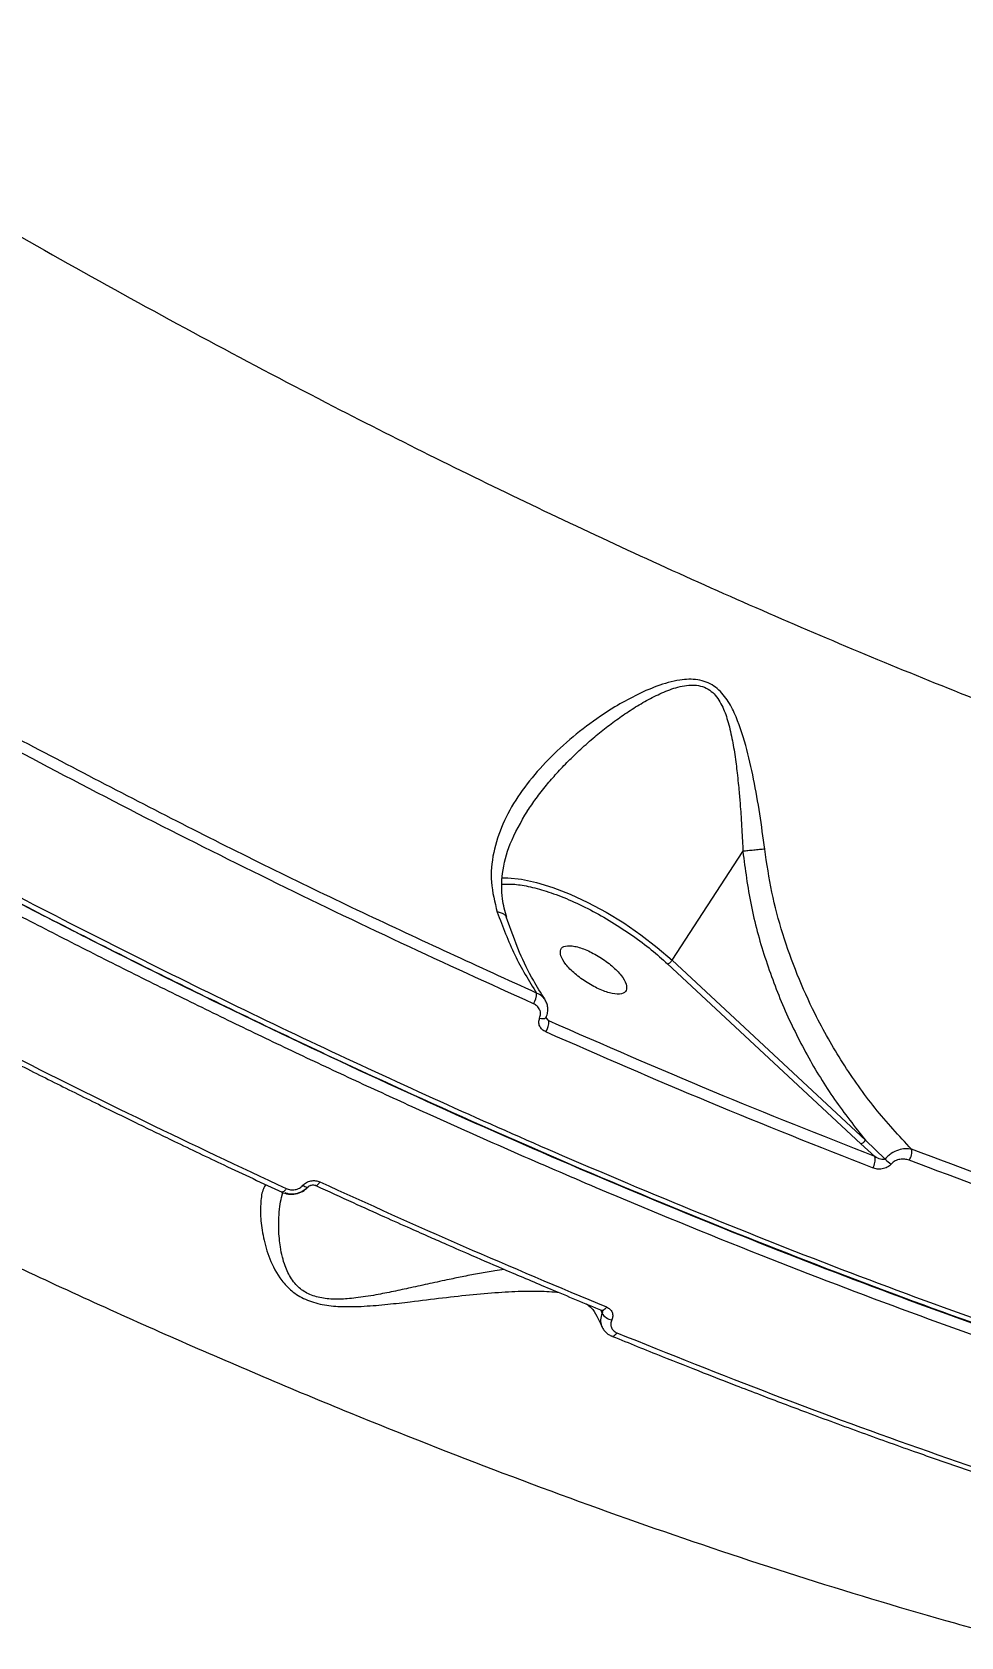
# Model space of a CAD drawing. Header units: millimetres. Extents: x -6332 to 8932, y -6739 to 7096.
# Drawn here: x -1945.4 to -1837.5, y -2091.6 to -1905.1 of the extents above; entities that cross this region are included whole.
import ezdxf

# ---------------------------------------------------------------- set-up
doc = ezdxf.new("R2010")
doc.units = ezdxf.units.MM
for name, color, linetype in [('DIKOM_ОБЪЕКТ', 7, 'Continuous'), ('DIKOM_РАЗМЕР_ЗОНА', 7, 'Continuous'), ('DIKOM_РАЗМЕР_ОБЪЕКТА', 7, 'Continuous')]:
    doc.layers.add(name, color=color, linetype=linetype)
doc.styles.add('style1', font='arial.ttf', dxfattribs={"width": 0.8})
doc.dimstyles.new('1-50', dxfattribs={"dimtxt": 300, "dimasz": 200, "dimexe": 100, "dimexo": 0, "dimgap": 100, "dimtad": 1, "dimtxsty": 'style1', "dimcen": 200, "dimclrd": 7, "dimclre": 7, "dimclrt": 7, "dimadec": 1, "dimazin": 2, "dimtfac": 1, "dimtmove": 0, "dimatfit": 2, "dimfxl": 0, "dimlwd": 25, "dimlwe": 18, "dimarcsym": 0})

# ---------------------------------------------------------------- blocks, each defined once
blk = doc.blocks.new('*D9')
at = {"layer": 'Defpoints', "color": 0, "transparency": 16777216}
for p in [(777.17, 5593.97), (-4228.73, -3389.78), (7301.72, -3389.78)]:
    blk.add_point(p, dxfattribs=at)
at = {"layer": 'DIKOM_РАЗМЕР_ОБЪЕКТА', "color": 7, "lineweight": 18, "transparency": 16777216}
for p, q in [((777.17, 5593.97), (7401.72, 5593.97)), ((-4228.73, -3389.78), (7401.72, -3389.78))]:
    blk.add_line(p, q, dxfattribs=at)
at = {"layer": 'DIKOM_РАЗМЕР_ОБЪЕКТА', "color": 7, "lineweight": 25, "transparency": 16777216}
blk.add_line((7301.72, 5393.97), (7301.72, -3189.78), dxfattribs=at)
at = {"layer": 'DIKOM_РАЗМЕР_ОБЪЕКТА', "color": 7, "transparency": 16777216}
for points in [[(7268.39, 5393.97), (7335.06, 5393.97), (7301.72, 5593.97)], [(7268.39, -3189.78), (7335.06, -3189.78), (7301.72, -3389.78)]]:
    blk.add_solid(points, dxfattribs=at)
at = {"layer": 'DIKOM_РАЗМЕР_ОБЪЕКТА', "color": 7, "transparency": 16777216, "insert": (7048.55, 1153.71), "char_height": 300, "attachment_point": 5, "rotation": 90, "style": 'style1'}
blk.add_mtext('9000', dxfattribs=at)
blk = doc.blocks.new('*D10')
at = {"layer": 'Defpoints', "color": 0, "transparency": 16777216}
for p in [(4034.78, 3636.59), (-4490.85, -1960.46), (4034.78, -5533.39)]:
    blk.add_point(p, dxfattribs=at)
at = {"layer": 'DIKOM_РАЗМЕР_ОБЪЕКТА', "color": 7, "lineweight": 18, "transparency": 16777216}
for p, q in [((4034.78, 3636.59), (4034.78, -5633.39)), ((-4490.85, -1960.46), (-4490.85, -5633.39))]:
    blk.add_line(p, q, dxfattribs=at)
at = {"layer": 'DIKOM_РАЗМЕР_ОБЪЕКТА', "color": 7, "lineweight": 25, "transparency": 16777216}
blk.add_line((-4290.85, -5533.39), (3834.78, -5533.39), dxfattribs=at)
at = {"layer": 'DIKOM_РАЗМЕР_ОБЪЕКТА', "color": 7, "transparency": 16777216}
for points in [[(-4290.85, -5500.05), (-4290.85, -5566.72), (-4490.85, -5533.39)], [(3834.78, -5500.05), (3834.78, -5566.72), (4034.78, -5533.39)]]:
    blk.add_solid(points, dxfattribs=at)
at = {"layer": 'DIKOM_РАЗМЕР_ОБЪЕКТА', "color": 7, "transparency": 16777216, "insert": (308.03, -5280.21), "char_height": 300, "attachment_point": 5, "style": 'style1'}
blk.add_mtext('8500', dxfattribs=at)
blk = doc.blocks.new('*D11')
at = {"layer": 'Defpoints', "color": 0, "transparency": 16777216}
for p in [(1114.35, 7096.35), (-4349.59, -4627.34), (8831.76, -4627.34)]:
    blk.add_point(p, dxfattribs=at)
at = {"layer": 'DIKOM_РАЗМЕР_ЗОНА', "color": 7, "lineweight": 18, "transparency": 16777216}
for p, q in [((1114.35, 7096.35), (8931.76, 7096.35)), ((-4349.59, -4627.34), (8931.76, -4627.34))]:
    blk.add_line(p, q, dxfattribs=at)
at = {"layer": 'DIKOM_РАЗМЕР_ЗОНА', "color": 7, "lineweight": 25, "transparency": 16777216}
blk.add_line((8831.76, 6896.35), (8831.76, -4427.34), dxfattribs=at)
at = {"layer": 'DIKOM_РАЗМЕР_ЗОНА', "color": 7, "transparency": 16777216}
for points in [[(8798.42, 6896.35), (8865.09, 6896.35), (8831.76, 7096.35)], [(8798.42, -4427.34), (8865.09, -4427.34), (8831.76, -4627.34)]]:
    blk.add_solid(points, dxfattribs=at)
at = {"layer": 'DIKOM_РАЗМЕР_ЗОНА', "color": 7, "transparency": 16777216, "insert": (8578.59, 1308.2), "char_height": 300, "attachment_point": 5, "rotation": 90, "style": 'style1'}
blk.add_mtext('11750', dxfattribs=at)
blk = doc.blocks.new('*D12')
at = {"layer": 'Defpoints', "color": 0, "transparency": 16777216}
for p in [(6134.38, 3354.85), (-6332, -2644.93), (6134.38, -6639)]:
    blk.add_point(p, dxfattribs=at)
at = {"layer": 'DIKOM_РАЗМЕР_ЗОНА', "color": 7, "lineweight": 18, "transparency": 16777216}
for p, q in [((6134.38, 3354.85), (6134.38, -6739)), ((-6332, -2644.93), (-6332, -6739))]:
    blk.add_line(p, q, dxfattribs=at)
at = {"layer": 'DIKOM_РАЗМЕР_ЗОНА', "color": 7, "lineweight": 25, "transparency": 16777216}
blk.add_line((-6132, -6639), (5934.38, -6639), dxfattribs=at)
at = {"layer": 'DIKOM_РАЗМЕР_ЗОНА', "color": 7, "transparency": 16777216}
for points in [[(-6132, -6605.67), (-6132, -6672.33), (-6332, -6639)], [(5934.38, -6605.67), (5934.38, -6672.33), (6134.38, -6639)]]:
    blk.add_solid(points, dxfattribs=at)
at = {"layer": 'DIKOM_РАЗМЕР_ЗОНА', "color": 7, "transparency": 16777216, "insert": (-98.81, -6385.83), "char_height": 300, "attachment_point": 5, "style": 'style1'}
blk.add_mtext('12500', dxfattribs=at)

msp = doc.modelspace()

# ---------------------------------------------------------------- linework, layer by layer
at = {"layer": 'DIKOM_ОБЪЕКТ', "color": 7, "linetype": 'Continuous', "lineweight": 15}
for p, q in [((-1871.061, -2012.994), (-1862.837, -2000.339)), ((-1871.585, -2013.404), (-1849.114, -2034.32)), ((-1871.061, -2012.994), (-1848.59, -2033.91)), ((-1885.657, -2019.781), (-1885.682, -2019.618)), ((-1849.114, -2034.32), (-1847.501, -2035.815)), ((-1848.59, -2033.91), (-1846.309, -2036.094)), ((-1916.439, -2040.548), (-1916.285, -2040.002)), ((-1912.459, -2039.18), (-1912.518, -2039.167)), ((-1879.186, -2054.019), (-1879.298, -2053.712)), ((-1879.254, -2053.687), (-1879.164, -2053.752))]:
    msp.add_line(p, q, dxfattribs=at)
at = {"layer": 'DIKOM_ОБЪЕКТ', "color": 7, "linetype": 'Continuous', "lineweight": 15, "flags": 128}
for points in [[(-1890.845, -2003.423), (-1890.137, -2003.414), (-1888.571, -2003.565), (-1886.818, -2003.936), (-1884.916, -2004.519), (-1882.906, -2005.303), (-1880.831, -2006.268), (-1878.737, -2007.397), (-1876.669, -2008.661), (-1874.672, -2010.035), (-1872.789, -2011.491), (-1871.061, -2012.994)], [(-1886.445, -2019.708), (-1886.229, -2019.754), (-1886.034, -2019.77), (-1885.872, -2019.752), (-1885.753, -2019.701), (-1885.684, -2019.623), (-1885.682, -2019.618)], [(-1915.896, -2039.527), (-1915.994, -2039.663), (-1916.092, -2039.778), (-1916.187, -2039.866), (-1916.276, -2039.925), (-1916.355, -2039.952), (-1916.422, -2039.947), (-1916.466, -2039.919)], [(-1913.953, -2039.144), (-1913.831, -2039.218), (-1913.716, -2039.277), (-1913.61, -2039.321), (-1913.515, -2039.347), (-1913.435, -2039.355), (-1913.371, -2039.346), (-1913.325, -2039.318), (-1913.31, -2039.298)], [(-1878.668, -2053.292), (-1878.771, -2053.433), (-1878.877, -2053.548), (-1878.983, -2053.634), (-1879.084, -2053.686), (-1879.178, -2053.703), (-1879.26, -2053.685), (-1879.289, -2053.667)], [(-1877.474, -2056.295), (-1877.573, -2056.432), (-1877.676, -2056.543), (-1877.779, -2056.628), (-1877.879, -2056.682), (-1877.971, -2056.704), (-1878.054, -2056.691), (-1878.059, -2056.689)]]:
    msp.add_lwpolyline(points, dxfattribs=at)
at = {"layer": 'DIKOM_ОБЪЕКТ', "color": 7, "linetype": 'Continuous', "lineweight": 15}
for centre, radius, start, end in [((-1888.813, -2016.881), 2.01, 324.59369, 2.09086), ((-1887.257, -2020.208), 1.879, 323.85016, 5.23268), ((-1849.358, -2033.468), 0.886, 285.95122, 330.08666), ((-1849.06, -2036.188), 1.603, 323.97141, 13.45863), ((-1844.033, -2033.994), 3.097, 222.6839, 239.90446), ((-1844.858, -2035.279), 1.65, 324.66611, 11.34725), ((-1912.668, -2038.458), 0.751, 286.15935, 336.9246), ((-1877.787, -2053.193), 1.625, 210.57196, 259.94288)]:
    msp.add_arc(centre, radius, start, end, dxfattribs=at)
for points, knots in [([(-2265.851, -1753.592), (-2262.478, -1757.982), (-2255.727, -1766.768), (-2244.566, -1780.165), (-2232.67, -1793.691), (-2219.992, -1807.325), (-2206.582, -1821.025), (-2192.469, -1834.759), (-2177.689, -1848.486), (-2162.279, -1862.169), (-2146.279, -1875.769), (-2131.597, -1887.73), (-2118.417, -1898.097), (-2106.863, -1906.939), (-2095, -1915.767), (-2082.84, -1924.567), (-2070.39, -1933.323), (-2057.666, -1942.02), (-2042.919, -1951.811), (-2026.055, -1962.611), (-2007.009, -1974.298), (-1987.564, -1985.704), (-1967.775, -1996.782), (-1952.171, -2005.093), (-1940.875, -2010.903), (-1933.95, -2014.399), (-1927.008, -2017.839), (-1920.051, -2021.218), (-1913.082, -2024.539), (-1906.102, -2027.794), (-1895.006, -2032.864), (-1879.804, -2039.523), (-1861.198, -2047.156), (-1843.26, -2054.012), (-1826.027, -2060.129), (-1808.979, -2065.686), (-1792.171, -2070.655), (-1775.658, -2075.005), (-1759.498, -2078.706), (-1743.749, -2081.729), (-1728.471, -2084.047), (-1713.723, -2085.637), (-1699.566, -2086.469), (-1686.061, -2086.526), (-1673.263, -2085.79), (-1661.256, -2084.223), (-1650.009, -2081.886), (-1643.314, -2079.628), (-1639.953, -2078.495)], [0, 0, 0, 0, 0.0248236, 0.0496899, 0.074599, 0.0995503, 0.1245434, 0.1495796, 0.1746578, 0.1997787, 0.2249422, 0.2501481, 0.2668663, 0.2837593, 0.300827, 0.3180696, 0.3354858, 0.3530772, 0.3708432, 0.3960069, 0.4215131, 0.447361, 0.4735513, 0.5000833, 0.5092167, 0.5183856, 0.5275896, 0.5368288, 0.5461039, 0.5554139, 0.5647593, 0.5906384, 0.6167853, 0.640787, 0.66501, 0.6894536, 0.7141179, 0.7390032, 0.7641092, 0.7894361, 0.8149838, 0.8407522, 0.8667415, 0.8929515, 0.9193824, 0.9460341, 0.9729066, 1, 1, 1, 1]), ([(-1726.33, -2104.01), (-1729.382, -2104.277), (-1735.471, -2104.811), (-1745.227, -2105.011), (-1755.382, -2104.775), (-1765.957, -2104.067), (-1775.959, -2103.007), (-1785.25, -2101.728), (-1793.72, -2100.349), (-1802.344, -2098.738), (-1811.11, -2096.902), (-1820.008, -2094.845), (-1829.024, -2092.574), (-1840.764, -2089.383), (-1855.345, -2085.025), (-1872.873, -2079.197), (-1890.545, -2072.765), (-1905.8, -2066.757), (-1918.516, -2061.461), (-1928.651, -2057.079), (-1938.766, -2052.548), (-1948.849, -2047.875), (-1958.891, -2043.072), (-1968.88, -2038.143), (-1979.703, -2032.646), (-1991.337, -2026.544), (-2003.754, -2019.806), (-2016.026, -2012.924), (-2028.136, -2005.916), (-2040.07, -1998.796), (-2052.037, -1991.442), (-2064.021, -1983.858), (-2076.004, -1976.047), (-2087.753, -1968.162), (-2099.257, -1960.22), (-2110.503, -1952.235), (-2122.451, -1943.514), (-2135.029, -1934.042), (-2148.151, -1923.814), (-2160.842, -1913.572), (-2173.089, -1903.341), (-2186.038, -1892.135), (-2199.563, -1879.945), (-2213.475, -1866.783), (-2226.704, -1853.678), (-2234.893, -1845.009), (-2238.979, -1840.683)], [0, 0, 0, 0, 0.0251761, 0.0502457, 0.0752091, 0.100066, 0.1248168, 0.1429872, 0.1610638, 0.1790464, 0.1969352, 0.2147301, 0.2324312, 0.2500386, 0.2826961, 0.314938, 0.3467645, 0.3781752, 0.3959394, 0.4135674, 0.4310603, 0.4484179, 0.465639, 0.4827255, 0.499676, 0.5210743, 0.5422611, 0.5632361, 0.5839994, 0.6045509, 0.6248913, 0.6461777, 0.6672637, 0.6881497, 0.7088344, 0.729318, 0.7496013, 0.7750483, 0.8002654, 0.8252539, 0.8500123, 0.8745413, 0.9060953, 0.9375237, 0.9688251, 1, 1, 1, 1]), ([(-1982.45, -1907.543), (-1977.716, -1910.477), (-1968.231, -1916.355), (-1953.877, -1924.842), (-1939.435, -1933.082), (-1924.925, -1941.035), (-1911.289, -1948.206), (-1898.533, -1954.655), (-1886.651, -1960.444), (-1874.733, -1966.029), (-1862.797, -1971.397), (-1850.861, -1976.533), (-1839.145, -1981.343), (-1827.655, -1985.833), (-1816.392, -1990.009), (-1805.168, -1993.94), (-1794.003, -1997.612), (-1782.918, -2001.012), (-1772.631, -2003.926), (-1763.124, -2006.413), (-1754.376, -2008.517), (-1745.722, -2010.414), (-1737.174, -2012.091), (-1728.748, -2013.544), (-1720.456, -2014.761), (-1710.651, -2015.941), (-1699.501, -2016.858), (-1687.261, -2017.237), (-1675.56, -2016.917), (-1666.072, -2016.024), (-1658.539, -2014.862), (-1652.725, -2013.677), (-1647.153, -2012.242), (-1641.837, -2010.546), (-1636.788, -2008.589), (-1632.019, -2006.366), (-1627.072, -2003.615), (-1622.093, -2000.225), (-1617.235, -1996.091), (-1613.008, -1991.462), (-1610.115, -1987.678), (-1608.851, -1985.303), (-1608.568, -1984.772)], [0, 0, 0, 0, 0.0288764, 0.0578456, 0.0869068, 0.1160599, 0.1453043, 0.1691334, 0.1931472, 0.2173462, 0.2417299, 0.2662983, 0.2910514, 0.3147306, 0.3386432, 0.36279, 0.3871709, 0.4117855, 0.4366339, 0.4569814, 0.4775102, 0.4982208, 0.5191131, 0.5401871, 0.5614424, 0.5828798, 0.6176327, 0.6528716, 0.6885964, 0.7248071, 0.745719, 0.7667898, 0.7880193, 0.8094077, 0.830955, 0.8526613, 0.8745264, 0.9034388, 0.9325681, 0.9619146, 0.9914782, 1, 1, 1, 1]), ([(-2071.836, -1930.644), (-2067.568, -1933.615), (-2057.3, -1940.762), (-2040.741, -1951.69), (-2022.279, -1963.444), (-2003.669, -1974.778), (-1984.922, -1985.713), (-1966.049, -1996.233), (-1947.115, -2006.3), (-1928.212, -2015.86), (-1909.437, -2024.872), (-1890.848, -2033.307), (-1872.456, -2041.17), (-1854.267, -2048.44), (-1836.276, -2055.167), (-1824.543, -2059.12), (-1818.671, -2061.098)], [0, 0, 0, 0, 0.0521143, 0.1253631, 0.1980791, 0.2707459, 0.3435133, 0.4164111, 0.4896554, 0.5628694, 0.6357209, 0.7084193, 0.7809999, 0.8536293, 0.9267528, 1, 1, 1, 1]), ([(-2070.59, -1931.537), (-2068.459, -1933.012), (-2064.512, -1935.744), (-2059.037, -1939.47), (-2054.514, -1942.515), (-2050.823, -1944.978), (-2047.628, -1947.094), (-2044.586, -1949.095), (-2039.645, -1952.321), (-2032.795, -1956.735), (-2021.73, -1963.726), (-2008.275, -1971.99), (-1991.687, -1981.809), (-1974.298, -1991.696), (-1956.132, -2001.575), (-1937.961, -2011.007), (-1919.839, -2019.965), (-1901.821, -2028.421), (-1883.951, -2036.354), (-1866.264, -2043.753), (-1848.806, -2050.594), (-1831.609, -2056.866), (-1814.724, -2062.55), (-1798.2, -2067.627), (-1782.088, -2072.086), (-1766.419, -2075.915), (-1751.231, -2079.106), (-1736.557, -2081.653), (-1722.427, -2083.549), (-1708.887, -2084.785), (-1695.973, -2085.361), (-1683.724, -2085.274), (-1672.16, -2084.526), (-1661.312, -2083.114), (-1651.2, -2081.045), (-1641.85, -2078.321), (-1632.95, -2074.812), (-1624.64, -2070.436), (-1618.491, -2066.109), (-1614.271, -2062.45), (-1612.207, -2060.424), (-1610.818, -2058.944), (-1609.999, -2058.054), (-1609.432, -2057.397), (-1609.158, -2057.078)], [0, 0, 0, 0, 0.0115362, 0.0213588, 0.0294343, 0.0357544, 0.0410599, 0.0464443, 0.0519173, 0.067249, 0.0826066, 0.1100278, 0.1374495, 0.1686093, 0.1997698, 0.2309809, 0.262181, 0.2933414, 0.3245024, 0.3556635, 0.3868251, 0.4179908, 0.4492238, 0.4804031, 0.5115664, 0.5427305, 0.5738953, 0.6050609, 0.6362405, 0.6674804, 0.6986542, 0.7298245, 0.7609958, 0.7921696, 0.8233444, 0.8545556, 0.8857917, 0.9207151, 0.9556408, 0.9709938, 0.9858619, 0.9899134, 0.9951144, 1, 1, 1, 1]), ([(-1609.028, -2056.778), (-1609.5, -2057.393), (-1611.611, -2060.145), (-1616.315, -2064.357), (-1623.108, -2069.381), (-1630.806, -2073.649), (-1639.272, -2077.231), (-1648.487, -2080.12), (-1658.397, -2082.333), (-1668.958, -2083.875), (-1680.124, -2084.768), (-1691.848, -2085.023), (-1704.083, -2084.657), (-1714.557, -2083.861), (-1722.969, -2082.96), (-1729.133, -2082.183), (-1735.377, -2081.285), (-1741.695, -2080.268), (-1748.082, -2079.131), (-1754.534, -2077.883), (-1762.836, -2076.144), (-1773.066, -2073.791), (-1785.308, -2070.655), (-1799.159, -2066.769), (-1814.667, -2061.993), (-1831.856, -2056.185), (-1849.125, -2049.86), (-1866.417, -2043.061), (-1882.427, -2036.351), (-1897.142, -2029.857), (-1910.582, -2023.67), (-1924.071, -2017.209), (-1937.591, -2010.482), (-1951.121, -2003.499), (-1964.643, -1996.271), (-1979.934, -1987.819), (-1996.955, -1978.033), (-2015.633, -1966.813), (-2034.116, -1955.215), (-2052.38, -1943.3), (-2064.321, -1935.095), (-2070.287, -1930.996)], [0, 0, 0, 0, 0.0093833, 0.0419915, 0.0743127, 0.106346, 0.1380918, 0.1695502, 0.2007211, 0.2316045, 0.2622004, 0.2925088, 0.3225297, 0.352263, 0.366062, 0.3797903, 0.3934478, 0.4070344, 0.4205505, 0.4339955, 0.44737, 0.4717044, 0.4958012, 0.51966, 0.5518098, 0.5835171, 0.6147823, 0.645605, 0.6759855, 0.6993104, 0.722608, 0.7458772, 0.7691186, 0.7923324, 0.8155191, 0.8386776, 0.8710508, 0.9033694, 0.9356341, 0.9678446, 1, 1, 1, 1]), ([(-1860.297, -2000.082), (-1860.48, -1998.71), (-1860.844, -1995.969), (-1861.564, -1991.922), (-1862.461, -1987.965), (-1863.485, -1984.785), (-1864.741, -1982.469), (-1865.887, -1981.251), (-1867.077, -1980.624), (-1868.399, -1980.284), (-1870.38, -1980.362), (-1872.83, -1981.082), (-1875.341, -1982.202), (-1878.101, -1983.747), (-1881.056, -1985.758), (-1884.089, -1988.275), (-1886.785, -1991.018), (-1889.065, -1993.97), (-1890.828, -1997.13), (-1891.912, -2000.465), (-1892.245, -2003.938), (-1891.664, -2006.241), (-1891.373, -2007.397)], [0, 0, 0, 0, 0.0620874, 0.1240071, 0.1863165, 0.2496237, 0.2816983, 0.3143184, 0.3307465, 0.3472441, 0.3798418, 0.4226799, 0.4648294, 0.5065176, 0.5689041, 0.6311475, 0.6927038, 0.7543738, 0.8157294, 0.8770093, 0.938317, 1, 1, 1, 1]), ([(-1887.878, -1995.666), (-1887.544, -1995.17), (-1886.852, -1994.143), (-1885.704, -1992.683), (-1884.449, -1991.229), (-1883.176, -1989.889), (-1881.763, -1988.522), (-1880.304, -1987.225), (-1878.725, -1985.942), (-1877.146, -1984.771), (-1875.512, -1983.671), (-1873.808, -1982.665), (-1872.027, -1981.786), (-1870.444, -1981.222), (-1869.152, -1981.002), (-1868.18, -1981), (-1867.271, -1981.225), (-1866.49, -1981.701), (-1865.859, -1982.369), (-1865.371, -1983.147), (-1864.981, -1984.005), (-1864.665, -1984.908), (-1864.39, -1985.888), (-1864.153, -1986.93), (-1863.95, -1988.007), (-1863.776, -1989.09), (-1863.626, -1990.162), (-1863.491, -1991.272), (-1863.375, -1992.349), (-1863.251, -1993.648), (-1863.142, -1994.954), (-1863.038, -1996.407), (-1862.955, -1997.738), (-1862.883, -1999.072), (-1862.846, -1999.924), (-1862.829, -2000.332)], [0, 0, 0, 0, 0.040172, 0.0831182, 0.1228064, 0.1661045, 0.2031748, 0.249573, 0.2912603, 0.3328239, 0.3743594, 0.4159606, 0.4578847, 0.4998331, 0.5221795, 0.5418901, 0.5630292, 0.584034, 0.6037248, 0.6259991, 0.6468886, 0.6676762, 0.6903608, 0.7147827, 0.7382583, 0.7621345, 0.7861422, 0.8081634, 0.8338812, 0.8552796, 0.8910662, 0.9166476, 0.9468057, 0.9745935, 1, 1, 1, 1]), ([(-1887.175, -2018.045), (-1892.29, -2015.72), (-1902.48, -2011.087), (-1917.816, -2003.693), (-1933.072, -1996.062), (-1943.22, -1990.715), (-1948.273, -1988.053)], [0, 0, 0, 0, 0.253119, 0.504159, 0.7531191, 1, 1, 1, 1]), ([(-1886.804, -2016.808), (-1893.534, -2013.732), (-1906.984, -2007.586), (-1927.348, -1997.591), (-1940.957, -1990.454), (-1947.766, -1986.883)], [0, 0, 0, 0, 0.3335105, 0.6664875, 1, 1, 1, 1]), ([(-1890.271, -2008.026), (-1890.469, -2007.3), (-1890.93, -2005.606), (-1890.841, -2002.736), (-1889.977, -1999.283), (-1888.608, -1996.923), (-1887.876, -1995.662)], [0, 0, 0, 0, 0.1760087, 0.4107535, 0.6849994, 1, 1, 1, 1]), ([(-1996.615, -1998.323), (-1994.535, -1999.511), (-1990.727, -2001.686), (-1985.532, -2004.6), (-1981.371, -2006.91), (-1977.972, -2008.779), (-1974.967, -2010.421), (-1970.623, -2012.775), (-1964.854, -2015.862), (-1958.042, -2019.442), (-1951.616, -2022.758), (-1945.765, -2025.732), (-1941.029, -2028.101), (-1937.047, -2030.072), (-1933.301, -2031.908), (-1928.552, -2034.208), (-1922.791, -2036.959), (-1918.623, -2038.903), (-1916.37, -2039.954)], [0, 0, 0, 0, 0.0777776, 0.1424634, 0.1940533, 0.2331087, 0.2693058, 0.3061719, 0.3951342, 0.4844505, 0.5602262, 0.634882, 0.7029655, 0.7372112, 0.7838484, 0.8431643, 0.9151911, 1, 1, 1, 1]), ([(-1996.225, -1997.848), (-1991.001, -2000.812), (-1980.488, -2006.777), (-1964.576, -2015.374), (-1948.475, -2023.74), (-1932.203, -2031.857), (-1921.354, -2036.96), (-1915.896, -2039.527)], [0, 0, 0, 0, 0.1950693, 0.3926041, 0.5926042, 0.7950707, 1, 1, 1, 1]), ([(-1862.829, -2000.332), (-1862.83, -2000.332), (-1862.831, -2000.333), (-1862.834, -2000.334), (-1862.836, -2000.337), (-1862.837, -2000.339)], [0, 0, 0, 0, 0.2148847, 0.4323045, 1, 1, 1, 1]), ([(-1862.837, -2000.339), (-1862.566, -2002.423), (-1862.021, -2006.607), (-1860.357, -2012.693), (-1858.163, -2018.538), (-1855.433, -2024.06), (-1852.272, -2029.246), (-1849.816, -2032.357), (-1848.59, -2033.91)], [0, 0, 0, 0, 0.166059, 0.3333864, 0.500737, 0.6669262, 0.8337543, 1, 1, 1, 1]), ([(-1860.297, -2000.082), (-1860.496, -2000.1), (-1860.902, -2000.137), (-1861.577, -2000.203), (-1862.246, -2000.27), (-1862.637, -2000.311), (-1862.829, -2000.332)], [0, 0, 0, 0, 0.245371, 0.4998264, 0.7543789, 1, 1, 1, 1]), ([(-1843.24, -2034.954), (-1844.684, -2033.394), (-1847.56, -2030.288), (-1851.302, -2024.977), (-1854.283, -2019.74), (-1856.563, -2014.691), (-1858.242, -2009.964), (-1859.557, -2005.093), (-1860.05, -2001.755), (-1860.297, -2000.082)], [0, 0, 0, 0, 0.1674738, 0.3335926, 0.5002235, 0.6258313, 0.7503784, 0.8748373, 1, 1, 1, 1]), ([(-1890.756, -2004.138), (-1890.302, -2004.13), (-1889.341, -2004.113), (-1887.523, -2004.429), (-1885.402, -2005.019), (-1883.043, -2005.922), (-1880.554, -2007.105), (-1878.051, -2008.519), (-1875.662, -2010.089), (-1873.467, -2011.732), (-1872.203, -2012.855), (-1871.585, -2013.404)], [0, 0, 0, 0, 0.0957549, 0.2026965, 0.3146879, 0.4303249, 0.5478815, 0.6654242, 0.7810603, 0.8930546, 1, 1, 1, 1]), ([(-1891.373, -2007.397), (-1890.735, -2009.098), (-1889.457, -2012.503), (-1887.689, -2015.372), (-1886.804, -2016.808)], [0, 0, 0, 0, 0.4994543, 1, 1, 1, 1]), ([(-1890.312, -2008.022), (-1890.314, -2008.005), (-1890.33, -2007.881), (-1890.51, -2007.694), (-1890.855, -2007.485), (-1891.2, -2007.426), (-1891.373, -2007.397)], [0, 0, 0, 0, 0.0489932, 0.3581132, 0.6797623, 1, 1, 1, 1]), ([(-1885.862, -2017.49), (-1886.309, -2016.78), (-1887.369, -2015.1), (-1888.917, -2011.954), (-1889.832, -2009.351), (-1890.324, -2007.953)], [0, 0, 0, 0, 0.2528503, 0.5986649, 1, 1, 1, 1]), ([(-1883.988, -2012.472), (-1884.033, -2012.198), (-1884.124, -2011.65), (-1883.505, -2011.269), (-1882.423, -2011.303), (-1880.991, -2011.771), (-1879.436, -2012.593), (-1878.007, -2013.645), (-1876.869, -2014.784), (-1876.55, -2015.432), (-1876.391, -2015.756)], [0, 0, 0, 0, 0.124987, 0.2499909, 0.3749858, 0.5000012, 0.6249652, 0.7499847, 0.8749839, 1, 1, 1, 1]), ([(-1876.391, -2015.756), (-1876.346, -2016.03), (-1876.256, -2016.578), (-1876.874, -2016.959), (-1877.956, -2016.925), (-1879.388, -2016.456), (-1880.943, -2015.634), (-1882.372, -2014.583), (-1883.51, -2013.444), (-1883.829, -2012.796), (-1883.988, -2012.472)], [0, 0, 0, 0, 0.1249832, 0.2499871, 0.3749856, 0.500001, 0.6249651, 0.7499846, 0.8749839, 1, 1, 1, 1]), ([(-1871.585, -2013.404), (-1871.546, -2013.395), (-1871.467, -2013.379), (-1871.32, -2013.281), (-1871.173, -2013.148), (-1871.098, -2013.045), (-1871.061, -2012.994)], [0, 0, 0, 0, 0.2500858, 0.5003303, 0.7501356, 1, 1, 1, 1]), ([(-1886.445, -2019.708), (-1886.394, -2019.543), (-1886.294, -2019.212), (-1886.422, -2018.724), (-1886.712, -2018.307), (-1887.02, -2018.133), (-1887.175, -2018.045)], [0, 0, 0, 0, 0.2496657, 0.4996341, 0.7495191, 1, 1, 1, 1]), ([(-1885.904, -2017.519), (-1885.977, -2017.402), (-1886.176, -2017.081), (-1886.56, -2016.914), (-1886.804, -2016.808)], [0, 0, 0, 0, 0.3648259, 1, 1, 1, 1]), ([(-1885.682, -2019.618), (-1885.616, -2019.432), (-1885.485, -2019.064), (-1885.484, -2018.497), (-1885.6, -2017.972), (-1885.77, -2017.673), (-1885.853, -2017.526)], [0, 0, 0, 0, 0.2589066, 0.5134545, 0.7604645, 1, 1, 1, 1]), ([(-1885.74, -2021.316), (-1885.889, -2021.233), (-1886.188, -2021.066), (-1886.47, -2020.662), (-1886.592, -2020.188), (-1886.494, -2019.868), (-1886.445, -2019.708)], [0, 0, 0, 0, 0.250379, 0.5004913, 0.7500722, 1, 1, 1, 1]), ([(-1885.386, -2020.037), (-1885.424, -2019.986), (-1885.527, -2019.849), (-1885.63, -2019.712), (-1885.696, -2019.625)], [0, 0, 0, 0, 0.3663629, 1, 1, 1, 1]), ([(-1885.386, -2020.037), (-1885.458, -2019.984), (-1885.56, -2019.909), (-1885.631, -2019.805), (-1885.651, -2019.775)], [0, 0, 0, 0, 0.709086, 1, 1, 1, 1]), ([(-1847.764, -2037.131), (-1854.071, -2034.638), (-1866.608, -2029.683), (-1879.388, -2024.094), (-1885.74, -2021.316)], [0, 0, 0, 0, 0.5030412, 1, 1, 1, 1]), ([(-1847.501, -2035.815), (-1853.755, -2033.344), (-1866.261, -2028.4), (-1879.011, -2022.824), (-1885.386, -2020.037)], [0, 0, 0, 0, 0.4999966, 1, 1, 1, 1]), ([(-1843.24, -2034.954), (-1843.473, -2034.92), (-1843.946, -2034.852), (-1844.782, -2035.025), (-1845.48, -2035.364), (-1845.99, -2035.747), (-1846.203, -2035.978), (-1846.309, -2036.094)], [0, 0, 0, 0, 0.2369254, 0.481005, 0.7351344, 0.8667112, 1, 1, 1, 1]), ([(-1845.586, -2036.674), (-1845.654, -2036.745), (-1845.791, -2036.889), (-1846.14, -2037.108), (-1846.635, -2037.266), (-1847.234, -2037.289), (-1847.588, -2037.184), (-1847.764, -2037.131)], [0, 0, 0, 0, 0.1241638, 0.2517341, 0.5012662, 0.7510023, 1, 1, 1, 1]), ([(-1846.309, -2036.094), (-1846.339, -2036.113), (-1846.403, -2036.154), (-1846.584, -2036.176), (-1846.974, -2036.114), (-1847.283, -2035.939), (-1847.501, -2035.815)], [0, 0, 0, 0, 0.0857846, 0.1851332, 0.4254179, 1, 1, 1, 1]), ([(-1843.512, -2036.233), (-1843.679, -2036.183), (-1844.015, -2036.083), (-1844.587, -2036.103), (-1845.058, -2036.258), (-1845.39, -2036.468), (-1845.521, -2036.605), (-1845.586, -2036.674)], [0, 0, 0, 0, 0.2488756, 0.4986981, 0.7485154, 0.875343, 1, 1, 1, 1]), ([(-1773.11, -2059.096), (-1778.864, -2057.543), (-1790.289, -2054.457), (-1807.896, -2048.96), (-1825.582, -2042.972), (-1837.565, -2038.468), (-1843.512, -2036.233)], [0, 0, 0, 0, 0.2555164, 0.5073539, 0.7555146, 1, 1, 1, 1]), ([(-1773, -2057.764), (-1778.623, -2056.247), (-1789.855, -2053.217), (-1807.275, -2047.791), (-1825.032, -2041.794), (-1837.165, -2037.236), (-1843.24, -2034.954)], [0, 0, 0, 0, 0.2503471, 0.4999966, 0.7496472, 1, 1, 1, 1]), ([(-1913.953, -2039.144), (-1913.823, -2039.024), (-1913.562, -2038.784), (-1913.029, -2038.606), (-1912.473, -2038.579), (-1912.142, -2038.695), (-1911.977, -2038.753)], [0, 0, 0, 0, 0.2493802, 0.4994736, 0.749709, 1, 1, 1, 1]), ([(-1918.27, -2039.063), (-1918.369, -2039.221), (-1918.692, -2039.732), (-1918.885, -2041.075), (-1918.901, -2042.98), (-1918.59, -2045.212), (-1917.897, -2047.673), (-1916.814, -2049.847), (-1915.316, -2051.467), (-1913.724, -2052.469), (-1911.736, -2053.059), (-1909.388, -2053.29), (-1906.819, -2053.226), (-1904.102, -2052.986), (-1901.049, -2052.632), (-1897.699, -2052.214), (-1894.129, -2051.815), (-1890.8, -2051.537), (-1887.825, -2051.42), (-1885.53, -2051.447), (-1884.555, -2051.57), (-1884.189, -2051.617)], [0, 0, 0, 0, 0.0291919, 0.0944753, 0.1598419, 0.2261321, 0.2927756, 0.360428, 0.3948596, 0.4296416, 0.4643971, 0.4987192, 0.5440946, 0.5890185, 0.6334731, 0.6992785, 0.7649404, 0.8305835, 0.8955196, 0.960736, 1, 1, 1, 1]), ([(-1916.43, -2039.944), (-1916.171, -2040.036), (-1915.652, -2040.22), (-1914.787, -2040.178), (-1913.957, -2039.899), (-1913.546, -2039.519), (-1913.339, -2039.329)], [0, 0, 0, 0, 0.2473436, 0.4958646, 0.7466975, 1, 1, 1, 1]), ([(-1916.05, -2039.988), (-1915.932, -2040.032), (-1915.542, -2040.176), (-1914.799, -2040.133), (-1913.937, -2039.862), (-1913.512, -2039.47), (-1913.299, -2039.273)], [0, 0, 0, 0, 0.1256671, 0.4148296, 0.7066778, 1, 1, 1, 1]), ([(-1915.896, -2039.527), (-1915.734, -2039.585), (-1915.409, -2039.7), (-1914.862, -2039.674), (-1914.338, -2039.499), (-1914.081, -2039.262), (-1913.953, -2039.144)], [0, 0, 0, 0, 0.2500579, 0.4999264, 0.7498291, 1, 1, 1, 1]), ([(-1913.339, -2039.329), (-1913.315, -2039.305), (-1913.267, -2039.256), (-1913.175, -2039.196), (-1913.071, -2039.149), (-1912.921, -2039.108), (-1912.722, -2039.097), (-1912.587, -2039.144), (-1912.519, -2039.167)], [0, 0, 0, 0, 0.1154161, 0.2338436, 0.3555653, 0.4805556, 0.738012, 1, 1, 1, 1]), ([(-1912.459, -2039.18), (-1911.016, -2039.841), (-1908.351, -2041.062), (-1904.695, -2042.713), (-1901.704, -2044.05), (-1899.322, -2045.105), (-1896.933, -2046.155), (-1893.974, -2047.448), (-1889.942, -2049.186), (-1884.892, -2051.334), (-1881.2, -2052.866), (-1879.183, -2053.703)], [0, 0, 0, 0, 0.1290663, 0.238336, 0.3278283, 0.3975637, 0.4524853, 0.5428444, 0.6641922, 0.8165545, 1, 1, 1, 1]), ([(-1911.977, -2038.753), (-1906.419, -2041.278), (-1895.24, -2046.358), (-1884.214, -2050.972), (-1878.668, -2053.292)], [0, 0, 0, 0, 0.4970802, 1, 1, 1, 1]), ([(-1890.557, -2048.918), (-1890.916, -2048.97), (-1891.84, -2049.106), (-1893.411, -2049.385), (-1895.189, -2049.724), (-1897.105, -2050.121), (-1899.167, -2050.565), (-1901.332, -2051.043), (-1903.421, -2051.49), (-1905.177, -2051.84), (-1906.64, -2052.086), (-1907.754, -2052.24), (-1908.759, -2052.341), (-1909.666, -2052.389), (-1910.806, -2052.384), (-1912.213, -2052.225), (-1913.469, -2051.736), (-1914.271, -2051.173), (-1914.824, -2050.646), (-1915.31, -2050.008), (-1915.717, -2049.277), (-1916.069, -2048.433), (-1916.367, -2047.435), (-1916.577, -2046.373), (-1916.708, -2045.275), (-1916.774, -2044.123), (-1916.755, -2042.874), (-1916.647, -2041.641), (-1916.507, -2040.903), (-1916.439, -2040.548)], [0, 0, 0, 0, 0.0329344, 0.0847054, 0.1338131, 0.1792532, 0.2369607, 0.2926242, 0.3410995, 0.3891872, 0.4175067, 0.4429889, 0.4657011, 0.4856793, 0.503971, 0.5422524, 0.5804711, 0.5990755, 0.6188763, 0.6436364, 0.6691928, 0.695495, 0.7305782, 0.771777, 0.8063023, 0.8480744, 0.898929, 0.9515281, 1, 1, 1, 1]), ([(-1881.008, -2052.942), (-1880.819, -2053.074), (-1880.109, -2053.57), (-1879.589, -2054.746), (-1879.207, -2055.609)], [0, 0, 0, 0, 0.2662362, 1, 1, 1, 1]), ([(-1878.668, -2053.292), (-1878.528, -2053.368), (-1878.25, -2053.52), (-1878.005, -2053.9), (-1877.921, -2054.343), (-1878.021, -2054.643), (-1878.071, -2054.792)], [0, 0, 0, 0, 0.2504749, 0.4999328, 0.7499774, 1, 1, 1, 1]), ([(-1879.186, -2054.019), (-1879.272, -2054.274), (-1879.444, -2054.785), (-1879.311, -2055.272), (-1879.244, -2055.516)], [0, 0, 0, 0, 0.5000995, 1, 1, 1, 1]), ([(-1879.167, -2053.752), (-1879.157, -2053.792), (-1879.134, -2053.878), (-1879.168, -2053.97), (-1879.186, -2054.019)], [0, 0, 0, 0, 0.4697788, 1, 1, 1, 1]), ([(-1878.071, -2054.792), (-1878.121, -2054.943), (-1878.222, -2055.243), (-1878.137, -2055.688), (-1877.893, -2056.069), (-1877.614, -2056.22), (-1877.474, -2056.295)], [0, 0, 0, 0, 0.2501221, 0.5000527, 0.7496565, 1, 1, 1, 1]), ([(-1879.238, -2055.53), (-1879.178, -2055.656), (-1879.057, -2055.909), (-1878.78, -2056.231), (-1878.45, -2056.505), (-1878.189, -2056.628), (-1878.058, -2056.689)], [0, 0, 0, 0, 0.2516372, 0.503659, 0.7526658, 1, 1, 1, 1]), ([(-1877.984, -2056.704), (-1876.06, -2057.485), (-1872.537, -2058.915), (-1867.765, -2060.803), (-1863.96, -2062.287), (-1860.861, -2063.477), (-1858.129, -2064.517), (-1854.187, -2065.999), (-1848.976, -2067.92), (-1842.862, -2070.111), (-1837.129, -2072.111), (-1831.936, -2073.875), (-1827.755, -2075.26), (-1824.25, -2076.397), (-1820.963, -2077.448), (-1816.812, -2078.749), (-1811.8, -2080.28), (-1808.2, -2081.334), (-1806.254, -2081.903)], [0, 0, 0, 0, 0.077828, 0.1424811, 0.1940209, 0.2330374, 0.2692265, 0.3060909, 0.3950531, 0.4843634, 0.5601426, 0.6347866, 0.7028522, 0.7371242, 0.7837923, 0.8431307, 0.9151769, 1, 1, 1, 1]), ([(-1877.474, -2056.295), (-1871.414, -2058.723), (-1859.22, -2063.609), (-1841.186, -2070.184), (-1823.237, -2076.275), (-1811.558, -2079.766), (-1805.685, -2081.522)], [0, 0, 0, 0, 0.2455087, 0.4940121, 0.7455112, 1, 1, 1, 1]), ([(-1639.953, -2078.495), (-1646.219, -2087.936), (-1658.751, -2106.819), (-1678.591, -2134.269), (-1699.173, -2161.047), (-1720.553, -2187.068), (-1742.561, -2212.172), (-1765.165, -2236.352), (-1788.33, -2259.601), (-1812.17, -2282.047), (-1836.815, -2303.796), (-1862.256, -2324.817), (-1888.483, -2345.069), (-1915.319, -2364.41), (-1942.741, -2382.82), (-1970.558, -2400.177), (-1998.728, -2416.495), (-2027.229, -2431.75), (-2056.166, -2446.12), (-2075.825, -2454.88), (-2085.655, -2459.26)], [0, 0, 0, 0, 0.0559998, 0.1120002, 0.1680005, 0.2240003, 0.2799995, 0.335, 0.3899998, 0.4450005, 0.4999998, 0.5559997, 0.6119998, 0.6680002, 0.7239999, 0.7799995, 0.8349998, 0.8899994, 0.9449995, 1, 1, 1, 1]), ([(-2084.833, -2458.95), (-2074.826, -2454.489), (-2054.81, -2445.567), (-2025.36, -2430.907), (-1996.363, -2415.331), (-1967.885, -2398.757), (-1940.108, -2381.331), (-1913.048, -2363.082), (-1886.717, -2344.047), (-1860.975, -2324.132), (-1835.693, -2303.231), (-1810.905, -2281.341), (-1786.649, -2258.465), (-1763.095, -2234.756), (-1740.264, -2210.236), (-1718.31, -2185.075), (-1697.233, -2159.317), (-1677.053, -2132.986), (-1657.589, -2106.008), (-1645.284, -2087.46), (-1639.132, -2078.186)], [0, 0, 0, 0, 0.056, 0.1120001, 0.1679995, 0.2239996, 0.2799995, 0.3349995, 0.3899999, 0.4450002, 0.5000001, 0.5560001, 0.6120001, 0.6680003, 0.724, 0.78, 0.8350005, 0.8900003, 0.9449998, 1, 1, 1, 1])]:
    msp.add_open_spline(points, degree=3, knots=knots, dxfattribs=at)

# ---------------------------------------------------------------- dimensions: what is measured, and where the dimension line sits
at = {"layer": 'DIKOM_РАЗМЕР_ЗОНА'}
dim = msp.add_linear_dim(base=(8831.757, -4627.344), p1=(1114.346, 7096.351), p2=(-4349.589, -4627.344), angle=90, text='11750', dimstyle='1-50', dxfattribs=at)
dim.commit()
dim.dimension.update_dxf_attribs({"geometry": '*D11', "text_midpoint": (8831.757, 1308.196), "dimtype": 160})
dim = msp.add_linear_dim(base=(6134.379, -6639), p1=(-6332, -2644.933), p2=(6134.379, 3354.853), text='12500', dimstyle='1-50', dxfattribs=at)
dim.commit()
dim.dimension.update_dxf_attribs({"geometry": '*D12', "text_midpoint": (-98.81, -6639), "dimtype": 160})
at = {"layer": 'DIKOM_РАЗМЕР_ОБЪЕКТА'}
dim = msp.add_linear_dim(base=(7301.722, -3389.779), p1=(777.17, 5593.968), p2=(-4228.728, -3389.779), angle=90, text='9000', dimstyle='1-50', dxfattribs=at)
dim.commit()
dim.dimension.update_dxf_attribs({"geometry": '*D9', "text_midpoint": (7301.722, 1153.714), "dimtype": 160})
dim = msp.add_linear_dim(base=(4034.777, -5533.386), p1=(-4490.848, -1960.464), p2=(4034.777, 3636.587), text='8500', dimstyle='1-50', dxfattribs=at)
dim.commit()
dim.dimension.update_dxf_attribs({"geometry": '*D10', "text_midpoint": (308.034, -5533.386), "dimtype": 160})

doc.saveas('drawing.dxf')
